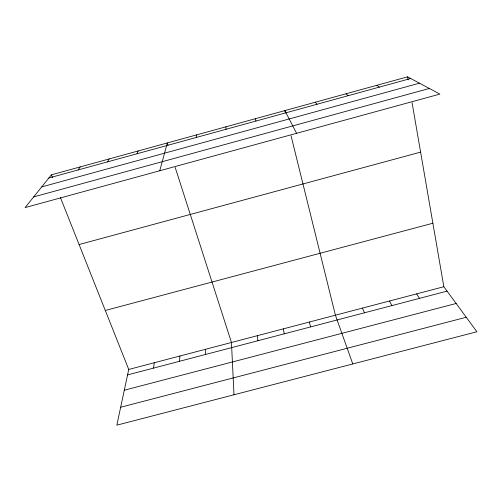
<?xml version="1.0" encoding="UTF-8"?>
<svg xmlns="http://www.w3.org/2000/svg" width="502" height="502" viewBox="0 0 502 502"><rect width="100%" height="100%" fill="white"/><g stroke="black" fill="none" stroke-linecap="round" stroke-linejoin="round"><path stroke-width="0.75" d="M205.556 354.462L205.663 349.254M179.484 361.302L179.942 356.006M196.276 137.46L196.546 134.906M153.486 368.117L154.302 362.733M60.315 197.292L128.744 369.447L116.834 425.169L476.9 331.759L443.843 286.73L412.067 102.665M159.768 170.749L167.317 142.945L168.032 145.172M137.002 153.763L138.188 150.958M107.522 161.87L109.154 158.946M78.136 169.946L80.226 166.909M51.392 174.84L25.1 207.596L439.871 94.1L407.605 76.831L51.392 174.84L52.541 177.739M48.857 177.997L410.711 78.494M41.71 186.907L419.465 83.181M33.665 196.928L429.335 88.465M79.09 244.537L420.607 152.125M105.301 310.474L432.881 223.233M128.744 369.447L443.843 286.73M127.571 374.912L447.081 291.135M124.301 390.217L456.142 303.484M120.662 407.247L466.251 317.251M376.751 85.321L379.355 87.116M346.003 93.78L348.112 95.706M315.363 102.213L316.982 104.265M416.61 293.877L419.459 298.376M389.458 301.005L391.924 305.599M296.594 133.306L284.829 110.609L285.381 112.831M362.394 308.109L364.477 312.796M352.787 363.956L335.411 315.193L291.053 135.772M175.198 167.467L231.453 342.483L234.001 394.773M255.305 118.736L255.964 121.045M309.307 322.046L310.644 326.909M283.279 328.879L284.251 333.83M407.605 76.831L408.132 79.868M257.325 335.694L257.934 340.732M225.875 126.837L226.069 129.265"/></g></svg>
